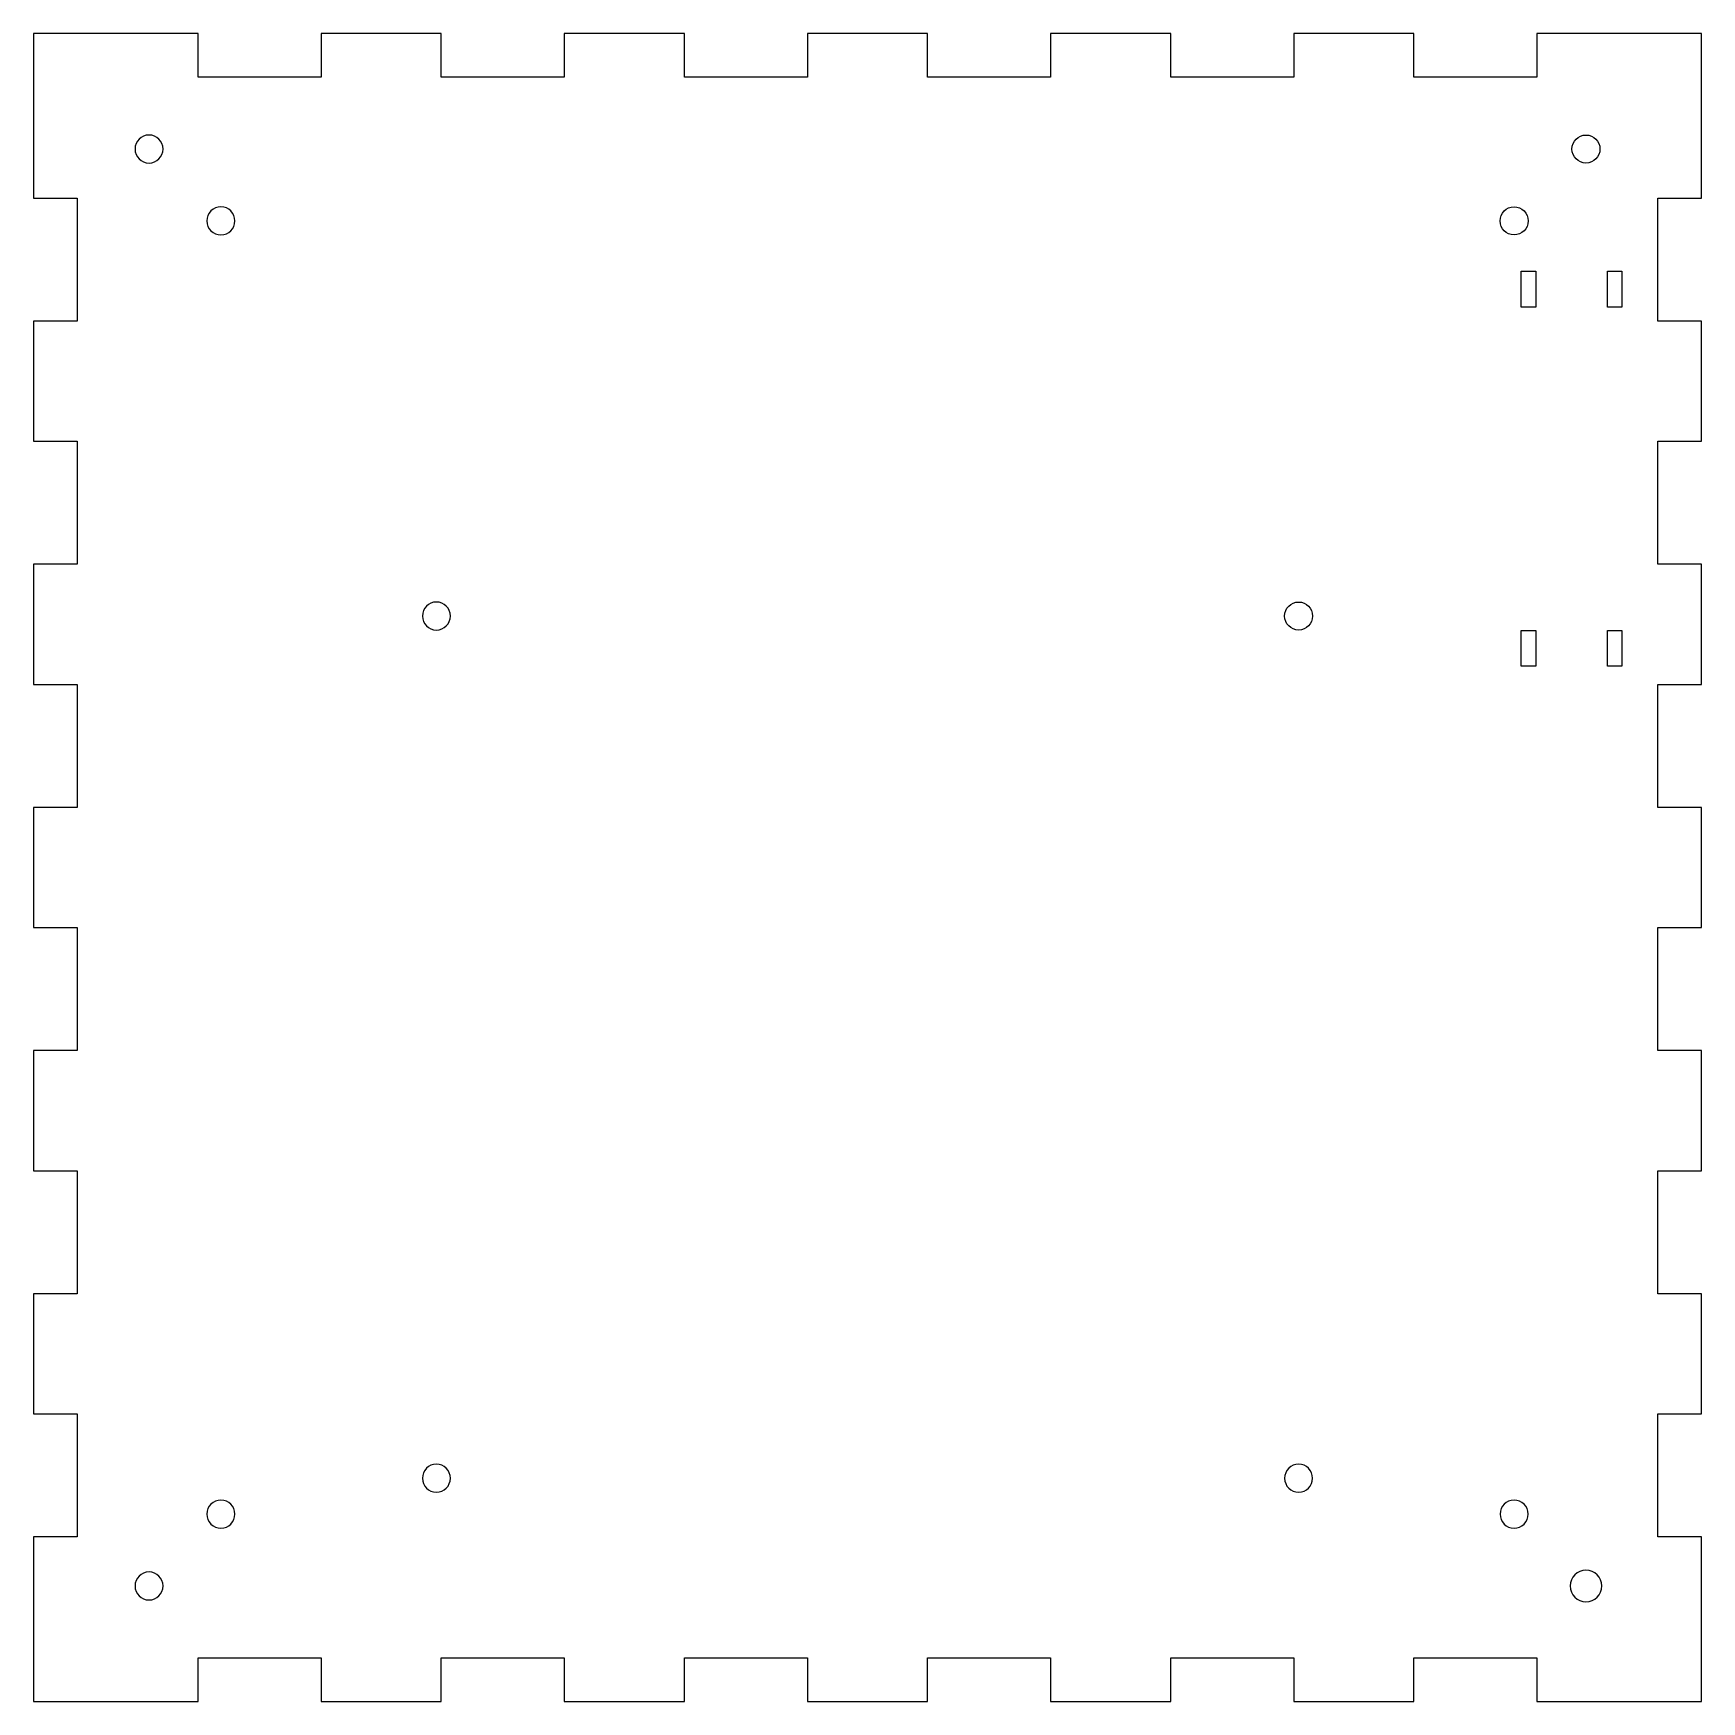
# Model space of a CAD drawing. Extents: x -116 to 116, y -116 to 116.
import ezdxf

# ---------------------------------------------------------------- set-up
doc = ezdxf.new("R2010")
doc.units = 0
doc.layers.get('0').update_dxf_attribs({"linetype": 'CONTINUOUS'})

msp = doc.modelspace()

# ---------------------------------------------------------------- linework, layer by layer
for points, knots in [([(93.1769, 116.0999), (93.1769, 116.0999), (116.0999, 116.0999), (116.0999, 116.0999), (116.0999, 116.0999), (116.0999, 116.0999), (116.0999, 93.1769), (116.0999, 93.1769), (116.0999, 93.1769), (116.0999, 93.1769), (109.9999, 93.1769), (109.9999, 93.1769), (109.9999, 93.1769), (109.9999, 93.1769), (109.9999, 76.0538), (109.9999, 76.0538), (109.9999, 76.0538), (109.9999, 76.0538), (116.0999, 76.0538), (116.0999, 76.0538), (116.0999, 76.0538), (116.0999, 76.0538), (116.0999, 59.3307), (116.0999, 59.3307), (116.0999, 59.3307), (116.0999, 59.3307), (109.9999, 59.3307), (109.9999, 59.3307), (109.9999, 59.3307), (109.9999, 59.3307), (109.9999, 42.2076), (109.9999, 42.2076), (109.9999, 42.2076), (109.9999, 42.2076), (116.0999, 42.2076), (116.0999, 42.2076), (116.0999, 42.2076), (116.0999, 42.2076), (116.0999, 25.4846), (116.0999, 25.4846), (116.0999, 25.4846), (116.0999, 25.4846), (109.9999, 25.4846), (109.9999, 25.4846), (109.9999, 25.4846), (109.9999, 25.4846), (109.9999, 8.3615), (109.9999, 8.3615), (109.9999, 8.3615), (109.9999, 8.3615), (116.0999, 8.3615), (116.0999, 8.3615), (116.0999, 8.3615), (116.0999, 8.3615), (116.0999, -8.3615), (116.0999, -8.3615), (116.0999, -8.3615), (116.0999, -8.3615), (109.9999, -8.3615), (109.9999, -8.3615), (109.9999, -8.3615), (109.9999, -8.3615), (109.9999, -25.4846), (109.9999, -25.4846), (109.9999, -25.4846), (109.9999, -25.4846), (116.0999, -25.4846), (116.0999, -25.4846), (116.0999, -25.4846), (116.0999, -25.4846), (116.0999, -42.2076), (116.0999, -42.2076), (116.0999, -42.2076), (116.0999, -42.2076), (109.9999, -42.2076), (109.9999, -42.2076), (109.9999, -42.2076), (109.9999, -42.2076), (109.9999, -59.3307), (109.9999, -59.3307), (109.9999, -59.3307), (109.9999, -59.3307), (116.0999, -59.3307), (116.0999, -59.3307), (116.0999, -59.3307), (116.0999, -59.3307), (116.0999, -76.0538), (116.0999, -76.0538), (116.0999, -76.0538), (116.0999, -76.0538), (109.9999, -76.0538), (109.9999, -76.0538), (109.9999, -76.0538), (109.9999, -76.0538), (109.9999, -93.1769), (109.9999, -93.1769), (109.9999, -93.1769), (109.9999, -93.1769), (116.0999, -93.1769), (116.0999, -93.1769), (116.0999, -93.1769), (116.0999, -93.1769), (116.0999, -116.1), (116.0999, -116.1), (116.0999, -116.1), (116.0999, -116.1), (93.1769, -116.1), (93.1769, -116.1), (93.1769, -116.1), (93.1769, -116.1), (93.1769, -110), (93.1769, -110), (93.1769, -110), (93.1769, -110), (76.0538, -110), (76.0538, -110), (76.0538, -110), (76.0538, -110), (76.0538, -116.1), (76.0538, -116.1), (76.0538, -116.1), (76.0538, -116.1), (59.3307, -116.1), (59.3307, -116.1), (59.3307, -116.1), (59.3307, -116.1), (59.3307, -110), (59.3307, -110), (59.3307, -110), (59.3307, -110), (42.2076, -110), (42.2076, -110), (42.2076, -110), (42.2076, -110), (42.2076, -116.1), (42.2076, -116.1), (42.2076, -116.1), (42.2076, -116.1), (25.4846, -116.1), (25.4846, -116.1), (25.4846, -116.1), (25.4846, -116.1), (25.4846, -110), (25.4846, -110), (25.4846, -110), (25.4846, -110), (8.3615, -110), (8.3615, -110), (8.3615, -110), (8.3615, -110), (8.3615, -116.1), (8.3615, -116.1), (8.3615, -116.1), (8.3615, -116.1), (-8.3615, -116.1), (-8.3615, -116.1), (-8.3615, -116.1), (-8.3615, -116.1), (-8.3615, -110), (-8.3615, -110), (-8.3615, -110), (-8.3615, -110), (-25.4846, -110), (-25.4846, -110), (-25.4846, -110), (-25.4846, -110), (-25.4846, -116.1), (-25.4846, -116.1), (-25.4846, -116.1), (-25.4846, -116.1), (-42.2076, -116.1), (-42.2076, -116.1), (-42.2076, -116.1), (-42.2076, -116.1), (-42.2076, -110), (-42.2076, -110), (-42.2076, -110), (-42.2076, -110), (-59.3307, -110), (-59.3307, -110), (-59.3307, -110), (-59.3307, -110), (-59.3307, -116.1), (-59.3307, -116.1), (-59.3307, -116.1), (-59.3307, -116.1), (-76.0538, -116.1), (-76.0538, -116.1), (-76.0538, -116.1), (-76.0538, -116.1), (-76.0538, -110), (-76.0538, -110), (-76.0538, -110), (-76.0538, -110), (-93.1769, -110), (-93.1769, -110), (-93.1769, -110), (-93.1769, -110), (-93.1769, -116.1), (-93.1769, -116.1), (-93.1769, -116.1), (-93.1769, -116.1), (-116.0999, -116.1), (-116.0999, -116.1), (-116.0999, -116.1), (-116.0999, -116.1), (-116.0999, -93.1769), (-116.0999, -93.1769), (-116.0999, -93.1769), (-116.0999, -93.1769), (-109.9999, -93.1769), (-109.9999, -93.1769), (-109.9999, -93.1769), (-109.9999, -93.1769), (-109.9999, -76.0538), (-109.9999, -76.0538), (-109.9999, -76.0538), (-109.9999, -76.0538), (-116.0999, -76.0538), (-116.0999, -76.0538), (-116.0999, -76.0538), (-116.0999, -76.0538), (-116.0999, -59.3307), (-116.0999, -59.3307), (-116.0999, -59.3307), (-116.0999, -59.3307), (-109.9999, -59.3307), (-109.9999, -59.3307), (-109.9999, -59.3307), (-109.9999, -59.3307), (-109.9999, -42.2076), (-109.9999, -42.2076), (-109.9999, -42.2076), (-109.9999, -42.2076), (-116.0999, -42.2076), (-116.0999, -42.2076), (-116.0999, -42.2076), (-116.0999, -42.2076), (-116.0999, -25.4846), (-116.0999, -25.4846), (-116.0999, -25.4846), (-116.0999, -25.4846), (-109.9999, -25.4846), (-109.9999, -25.4846), (-109.9999, -25.4846), (-109.9999, -25.4846), (-109.9999, -8.3615), (-109.9999, -8.3615), (-109.9999, -8.3615), (-109.9999, -8.3615), (-116.0999, -8.3615), (-116.0999, -8.3615), (-116.0999, -8.3615), (-116.0999, -8.3615), (-116.0999, 8.3615), (-116.0999, 8.3615), (-116.0999, 8.3615), (-116.0999, 8.3615), (-109.9999, 8.3615), (-109.9999, 8.3615), (-109.9999, 8.3615), (-109.9999, 8.3615), (-109.9999, 25.4846), (-109.9999, 25.4846), (-109.9999, 25.4846), (-109.9999, 25.4846), (-116.0999, 25.4846), (-116.0999, 25.4846), (-116.0999, 25.4846), (-116.0999, 25.4846), (-116.0999, 42.2076), (-116.0999, 42.2076), (-116.0999, 42.2076), (-116.0999, 42.2076), (-109.9999, 42.2076), (-109.9999, 42.2076), (-109.9999, 42.2076), (-109.9999, 42.2076), (-109.9999, 59.3307), (-109.9999, 59.3307), (-109.9999, 59.3307), (-109.9999, 59.3307), (-116.0999, 59.3307), (-116.0999, 59.3307), (-116.0999, 59.3307), (-116.0999, 59.3307), (-116.0999, 76.0538), (-116.0999, 76.0538), (-116.0999, 76.0538), (-116.0999, 76.0538), (-109.9999, 76.0538), (-109.9999, 76.0538), (-109.9999, 76.0538), (-109.9999, 76.0538), (-109.9999, 93.1769), (-109.9999, 93.1769), (-109.9999, 93.1769), (-109.9999, 93.1769), (-116.0999, 93.1769), (-116.0999, 93.1769), (-116.0999, 93.1769), (-116.0999, 93.1769), (-116.0999, 116.0999), (-116.0999, 116.0999), (-116.0999, 116.0999), (-116.0999, 116.0999), (-93.1769, 116.0999), (-93.1769, 116.0999), (-93.1769, 116.0999), (-93.1769, 116.0999), (-93.1769, 109.9999), (-93.1769, 109.9999), (-93.1769, 109.9999), (-93.1769, 109.9999), (-76.0538, 109.9999), (-76.0538, 109.9999), (-76.0538, 109.9999), (-76.0538, 109.9999), (-76.0538, 116.0999), (-76.0538, 116.0999), (-76.0538, 116.0999), (-76.0538, 116.0999), (-59.3307, 116.0999), (-59.3307, 116.0999), (-59.3307, 116.0999), (-59.3307, 116.0999), (-59.3307, 109.9999), (-59.3307, 109.9999), (-59.3307, 109.9999), (-59.3307, 109.9999), (-42.2076, 109.9999), (-42.2076, 109.9999), (-42.2076, 109.9999), (-42.2076, 109.9999), (-42.2076, 116.0999), (-42.2076, 116.0999), (-42.2076, 116.0999), (-42.2076, 116.0999), (-25.4846, 116.0999), (-25.4846, 116.0999), (-25.4846, 116.0999), (-25.4846, 116.0999), (-25.4846, 109.9999), (-25.4846, 109.9999), (-25.4846, 109.9999), (-25.4846, 109.9999), (-8.3615, 109.9999), (-8.3615, 109.9999), (-8.3615, 109.9999), (-8.3615, 109.9999), (-8.3615, 116.0999), (-8.3615, 116.0999), (-8.3615, 116.0999), (-8.3615, 116.0999), (8.3615, 116.0999), (8.3615, 116.0999), (8.3615, 116.0999), (8.3615, 116.0999), (8.3615, 109.9999), (8.3615, 109.9999), (8.3615, 109.9999), (8.3615, 109.9999), (25.4846, 109.9999), (25.4846, 109.9999), (25.4846, 109.9999), (25.4846, 109.9999), (25.4846, 116.0999), (25.4846, 116.0999), (25.4846, 116.0999), (25.4846, 116.0999), (42.2076, 116.0999), (42.2076, 116.0999), (42.2076, 116.0999), (42.2076, 116.0999), (42.2076, 109.9999), (42.2076, 109.9999), (42.2076, 109.9999), (42.2076, 109.9999), (59.3307, 109.9999), (59.3307, 109.9999), (59.3307, 109.9999), (59.3307, 109.9999), (59.3307, 116.0999), (59.3307, 116.0999), (59.3307, 116.0999), (59.3307, 116.0999), (76.0538, 116.0999), (76.0538, 116.0999), (76.0538, 116.0999), (76.0538, 116.0999), (76.0538, 109.9999), (76.0538, 109.9999), (76.0538, 109.9999), (76.0538, 109.9999), (93.1769, 109.9999), (93.1769, 109.9999), (93.1769, 109.9999), (93.1769, 109.9999), (93.1769, 116.0999), (93.1769, 116.0999)], [0, 0, 0, 0, 0.00990099, 0.00990099, 0.00990099, 0.00990099, 0.01980198, 0.01980198, 0.01980198, 0.01980198, 0.02970297, 0.02970297, 0.02970297, 0.02970297, 0.03960396, 0.03960396, 0.03960396, 0.03960396, 0.04950495, 0.04950495, 0.04950495, 0.04950495, 0.05940594, 0.05940594, 0.05940594, 0.05940594, 0.06930693, 0.06930693, 0.06930693, 0.06930693, 0.07920792, 0.07920792, 0.07920792, 0.07920792, 0.08910891, 0.08910891, 0.08910891, 0.08910891, 0.0990099, 0.0990099, 0.0990099, 0.0990099, 0.10891089, 0.10891089, 0.10891089, 0.10891089, 0.11881188, 0.11881188, 0.11881188, 0.11881188, 0.12871287, 0.12871287, 0.12871287, 0.12871287, 0.13861386, 0.13861386, 0.13861386, 0.13861386, 0.14851485, 0.14851485, 0.14851485, 0.14851485, 0.15841584, 0.15841584, 0.15841584, 0.15841584, 0.16831683, 0.16831683, 0.16831683, 0.16831683, 0.17821782, 0.17821782, 0.17821782, 0.17821782, 0.18811881, 0.18811881, 0.18811881, 0.18811881, 0.1980198, 0.1980198, 0.1980198, 0.1980198, 0.20792079, 0.20792079, 0.20792079, 0.20792079, 0.21782178, 0.21782178, 0.21782178, 0.21782178, 0.22772277, 0.22772277, 0.22772277, 0.22772277, 0.23762376, 0.23762376, 0.23762376, 0.23762376, 0.24752475, 0.24752475, 0.24752475, 0.24752475, 0.25742574, 0.25742574, 0.25742574, 0.25742574, 0.26732673, 0.26732673, 0.26732673, 0.26732673, 0.27722772, 0.27722772, 0.27722772, 0.27722772, 0.28712871, 0.28712871, 0.28712871, 0.28712871, 0.2970297, 0.2970297, 0.2970297, 0.2970297, 0.30693069, 0.30693069, 0.30693069, 0.30693069, 0.31683168, 0.31683168, 0.31683168, 0.31683168, 0.32673267, 0.32673267, 0.32673267, 0.32673267, 0.33663366, 0.33663366, 0.33663366, 0.33663366, 0.34653465, 0.34653465, 0.34653465, 0.34653465, 0.35643564, 0.35643564, 0.35643564, 0.35643564, 0.36633663, 0.36633663, 0.36633663, 0.36633663, 0.37623762, 0.37623762, 0.37623762, 0.37623762, 0.38613861, 0.38613861, 0.38613861, 0.38613861, 0.3960396, 0.3960396, 0.3960396, 0.3960396, 0.40594059, 0.40594059, 0.40594059, 0.40594059, 0.41584158, 0.41584158, 0.41584158, 0.41584158, 0.42574257, 0.42574257, 0.42574257, 0.42574257, 0.43564356, 0.43564356, 0.43564356, 0.43564356, 0.44554455, 0.44554455, 0.44554455, 0.44554455, 0.45544554, 0.45544554, 0.45544554, 0.45544554, 0.46534653, 0.46534653, 0.46534653, 0.46534653, 0.47524752, 0.47524752, 0.47524752, 0.47524752, 0.48514851, 0.48514851, 0.48514851, 0.48514851, 0.4950495, 0.4950495, 0.4950495, 0.4950495, 0.5049505, 0.5049505, 0.5049505, 0.5049505, 0.51485149, 0.51485149, 0.51485149, 0.51485149, 0.52475248, 0.52475248, 0.52475248, 0.52475248, 0.53465347, 0.53465347, 0.53465347, 0.53465347, 0.54455446, 0.54455446, 0.54455446, 0.54455446, 0.55445545, 0.55445545, 0.55445545, 0.55445545, 0.56435644, 0.56435644, 0.56435644, 0.56435644, 0.57425743, 0.57425743, 0.57425743, 0.57425743, 0.58415842, 0.58415842, 0.58415842, 0.58415842, 0.59405941, 0.59405941, 0.59405941, 0.59405941, 0.6039604, 0.6039604, 0.6039604, 0.6039604, 0.61386139, 0.61386139, 0.61386139, 0.61386139, 0.62376238, 0.62376238, 0.62376238, 0.62376238, 0.63366337, 0.63366337, 0.63366337, 0.63366337, 0.64356436, 0.64356436, 0.64356436, 0.64356436, 0.65346535, 0.65346535, 0.65346535, 0.65346535, 0.66336634, 0.66336634, 0.66336634, 0.66336634, 0.67326733, 0.67326733, 0.67326733, 0.67326733, 0.68316832, 0.68316832, 0.68316832, 0.68316832, 0.69306931, 0.69306931, 0.69306931, 0.69306931, 0.7029703, 0.7029703, 0.7029703, 0.7029703, 0.71287129, 0.71287129, 0.71287129, 0.71287129, 0.72277228, 0.72277228, 0.72277228, 0.72277228, 0.73267327, 0.73267327, 0.73267327, 0.73267327, 0.74257426, 0.74257426, 0.74257426, 0.74257426, 0.75247525, 0.75247525, 0.75247525, 0.75247525, 0.76237624, 0.76237624, 0.76237624, 0.76237624, 0.77227723, 0.77227723, 0.77227723, 0.77227723, 0.78217822, 0.78217822, 0.78217822, 0.78217822, 0.79207921, 0.79207921, 0.79207921, 0.79207921, 0.8019802, 0.8019802, 0.8019802, 0.8019802, 0.81188119, 0.81188119, 0.81188119, 0.81188119, 0.82178218, 0.82178218, 0.82178218, 0.82178218, 0.83168317, 0.83168317, 0.83168317, 0.83168317, 0.84158416, 0.84158416, 0.84158416, 0.84158416, 0.85148515, 0.85148515, 0.85148515, 0.85148515, 0.86138614, 0.86138614, 0.86138614, 0.86138614, 0.87128713, 0.87128713, 0.87128713, 0.87128713, 0.88118812, 0.88118812, 0.88118812, 0.88118812, 0.89108911, 0.89108911, 0.89108911, 0.89108911, 0.9009901, 0.9009901, 0.9009901, 0.9009901, 0.91089109, 0.91089109, 0.91089109, 0.91089109, 0.92079208, 0.92079208, 0.92079208, 0.92079208, 0.93069307, 0.93069307, 0.93069307, 0.93069307, 0.94059406, 0.94059406, 0.94059406, 0.94059406, 0.95049505, 0.95049505, 0.95049505, 0.95049505, 0.96039604, 0.96039604, 0.96039604, 0.96039604, 0.97029703, 0.97029703, 0.97029703, 0.97029703, 0.98019802, 0.98019802, 0.98019802, 0.98019802, 1, 1, 1, 1]), ([(-98.0499, 99.9999), (-98.0499, 101.0769), (-98.923, 101.9499), (-99.9999, 101.9499), (-99.9999, 101.9499), (-101.0769, 101.95), (-101.9499, 101.0769), (-101.9499, 100), (-101.9499, 100), (-101.95, 98.923), (-101.0769, 98.05), (-100, 98.05), (-100, 98.05), (-98.923, 98.0499), (-98.05, 98.923), (-98.05, 99.9999)], [0, 0, 0, 0, 0.2, 0.2, 0.2, 0.2, 0.4, 0.4, 0.4, 0.4, 0.6, 0.6, 0.6, 0.6, 1, 1, 1, 1]), ([(101.9499, 99.9999), (101.9499, 101.0769), (101.0769, 101.9499), (100, 101.9499), (100, 101.9499), (98.923, 101.95), (98.05, 101.0769), (98.05, 100), (98.05, 100), (98.0499, 98.923), (98.923, 98.05), (99.9999, 98.05), (99.9999, 98.05), (101.0769, 98.0499), (101.9499, 98.923), (101.9499, 99.9999)], [0, 0, 0, 0, 0.2, 0.2, 0.2, 0.2, 0.4, 0.4, 0.4, 0.4, 0.6, 0.6, 0.6, 0.6, 1, 1, 1, 1]), ([(-88.0499, 89.9999), (-88.0499, 91.0769), (-88.923, 91.9499), (-89.9999, 91.9499), (-89.9999, 91.9499), (-91.0769, 91.95), (-91.9499, 91.0769), (-91.9499, 90), (-91.9499, 90), (-91.95, 88.923), (-91.0769, 88.05), (-90, 88.05), (-90, 88.05), (-88.923, 88.0499), (-88.05, 88.923), (-88.05, 89.9999)], [0, 0, 0, 0, 0.2, 0.2, 0.2, 0.2, 0.4, 0.4, 0.4, 0.4, 0.6, 0.6, 0.6, 0.6, 1, 1, 1, 1]), ([(91.9499, 89.9999), (91.9499, 91.0769), (91.0769, 91.9499), (90, 91.9499), (90, 91.9499), (88.923, 91.95), (88.05, 91.0769), (88.05, 90), (88.05, 90), (88.0499, 88.923), (88.923, 88.05), (89.9999, 88.05), (89.9999, 88.05), (91.0769, 88.0499), (91.9499, 88.923), (91.9499, 89.9999)], [0, 0, 0, 0, 0.2, 0.2, 0.2, 0.2, 0.4, 0.4, 0.4, 0.4, 0.6, 0.6, 0.6, 0.6, 1, 1, 1, 1]), ([(90.9999, 77.9999), (90.9999, 77.9999), (92.9999, 77.9999), (92.9999, 77.9999), (92.9999, 77.9999), (92.9999, 77.9999), (92.9999, 82.9999), (92.9999, 82.9999), (92.9999, 82.9999), (92.9999, 82.9999), (90.9999, 82.9999), (90.9999, 82.9999), (90.9999, 82.9999), (90.9999, 82.9999), (90.9999, 77.9999), (90.9999, 77.9999)], [0, 0, 0, 0, 0.2, 0.2, 0.2, 0.2, 0.4, 0.4, 0.4, 0.4, 0.6, 0.6, 0.6, 0.6, 1, 1, 1, 1]), ([(102.9999, 77.9999), (102.9999, 77.9999), (104.9999, 77.9999), (104.9999, 77.9999), (104.9999, 77.9999), (104.9999, 77.9999), (104.9999, 82.9999), (104.9999, 82.9999), (104.9999, 82.9999), (104.9999, 82.9999), (102.9999, 82.9999), (102.9999, 82.9999), (102.9999, 82.9999), (102.9999, 82.9999), (102.9999, 77.9999), (102.9999, 77.9999)], [0, 0, 0, 0, 0.2, 0.2, 0.2, 0.2, 0.4, 0.4, 0.4, 0.4, 0.6, 0.6, 0.6, 0.6, 1, 1, 1, 1]), ([(-58.0499, 35), (-58.0499, 36.0769), (-58.923, 36.9499), (-59.9999, 36.9499), (-59.9999, 36.9499), (-61.0769, 36.95), (-61.9499, 36.0769), (-61.9499, 35), (-61.9499, 35), (-61.95, 33.923), (-61.0769, 33.05), (-60, 33.05), (-60, 33.05), (-58.923, 33.0499), (-58.05, 33.923), (-58.05, 34.9999)], [0, 0, 0, 0, 0.2, 0.2, 0.2, 0.2, 0.4, 0.4, 0.4, 0.4, 0.6, 0.6, 0.6, 0.6, 1, 1, 1, 1]), ([(61.9499, 34.9999), (61.9499, 36.0769), (61.0769, 36.9499), (60, 36.9499), (60, 36.9499), (58.923, 36.95), (58.05, 36.0769), (58.05, 35), (58.05, 35), (58.0499, 33.923), (58.923, 33.05), (59.9999, 33.05), (59.9999, 33.05), (61.0769, 33.0499), (61.9499, 33.923), (61.9499, 34.9999)], [0, 0, 0, 0, 0.2, 0.2, 0.2, 0.2, 0.4, 0.4, 0.4, 0.4, 0.6, 0.6, 0.6, 0.6, 1, 1, 1, 1]), ([(90.9999, 27.9999), (90.9999, 27.9999), (92.9999, 27.9999), (92.9999, 27.9999), (92.9999, 27.9999), (92.9999, 27.9999), (92.9999, 32.9999), (92.9999, 32.9999), (92.9999, 32.9999), (92.9999, 32.9999), (90.9999, 32.9999), (90.9999, 32.9999), (90.9999, 32.9999), (90.9999, 32.9999), (90.9999, 27.9999), (90.9999, 27.9999)], [0, 0, 0, 0, 0.2, 0.2, 0.2, 0.2, 0.4, 0.4, 0.4, 0.4, 0.6, 0.6, 0.6, 0.6, 1, 1, 1, 1]), ([(102.9999, 27.9999), (102.9999, 27.9999), (104.9999, 27.9999), (104.9999, 27.9999), (104.9999, 27.9999), (104.9999, 27.9999), (104.9999, 32.9999), (104.9999, 32.9999), (104.9999, 32.9999), (104.9999, 32.9999), (102.9999, 32.9999), (102.9999, 32.9999), (102.9999, 32.9999), (102.9999, 32.9999), (102.9999, 27.9999), (102.9999, 27.9999)], [0, 0, 0, 0, 0.2, 0.2, 0.2, 0.2, 0.4, 0.4, 0.4, 0.4, 0.6, 0.6, 0.6, 0.6, 1, 1, 1, 1]), ([(-58.0499, -84.9999), (-58.0499, -83.923), (-58.923, -83.05), (-59.9999, -83.05), (-59.9999, -83.05), (-61.0769, -83.0499), (-61.9499, -83.923), (-61.9499, -84.9999), (-61.9499, -84.9999), (-61.95, -86.0769), (-61.0769, -86.9499), (-60, -86.9499), (-60, -86.9499), (-58.923, -86.95), (-58.05, -86.0769), (-58.05, -85)], [0, 0, 0, 0, 0.2, 0.2, 0.2, 0.2, 0.4, 0.4, 0.4, 0.4, 0.6, 0.6, 0.6, 0.6, 1, 1, 1, 1]), ([(61.9499, -84.9999), (61.9499, -83.923), (61.0769, -83.05), (60, -83.05), (60, -83.05), (58.923, -83.0499), (58.05, -83.923), (58.05, -84.9999), (58.05, -84.9999), (58.0499, -86.0769), (58.923, -86.9499), (59.9999, -86.9499), (59.9999, -86.9499), (61.0769, -86.95), (61.9499, -86.0769), (61.9499, -85)], [0, 0, 0, 0, 0.2, 0.2, 0.2, 0.2, 0.4, 0.4, 0.4, 0.4, 0.6, 0.6, 0.6, 0.6, 1, 1, 1, 1]), ([(-88.0499, -89.9999), (-88.0499, -88.923), (-88.923, -88.05), (-89.9999, -88.05), (-89.9999, -88.05), (-91.0769, -88.0499), (-91.9499, -88.923), (-91.9499, -89.9999), (-91.9499, -89.9999), (-91.95, -91.0769), (-91.0769, -91.9499), (-90, -91.9499), (-90, -91.9499), (-88.923, -91.95), (-88.05, -91.0769), (-88.05, -90)], [0, 0, 0, 0, 0.2, 0.2, 0.2, 0.2, 0.4, 0.4, 0.4, 0.4, 0.6, 0.6, 0.6, 0.6, 1, 1, 1, 1]), ([(91.9499, -89.9999), (91.9499, -88.923), (91.0769, -88.05), (90, -88.05), (90, -88.05), (88.923, -88.0499), (88.05, -88.923), (88.05, -89.9999), (88.05, -89.9999), (88.0499, -91.0769), (88.923, -91.9499), (89.9999, -91.9499), (89.9999, -91.9499), (91.0769, -91.95), (91.9499, -91.0769), (91.9499, -90)], [0, 0, 0, 0, 0.2, 0.2, 0.2, 0.2, 0.4, 0.4, 0.4, 0.4, 0.6, 0.6, 0.6, 0.6, 1, 1, 1, 1]), ([(-98.0499, -99.9999), (-98.0499, -98.923), (-98.923, -98.05), (-99.9999, -98.05), (-99.9999, -98.05), (-101.0769, -98.0499), (-101.9499, -98.923), (-101.9499, -99.9999), (-101.9499, -99.9999), (-101.95, -101.0769), (-101.0769, -101.9499), (-100, -101.9499), (-100, -101.9499), (-98.923, -101.95), (-98.05, -101.0769), (-98.05, -100)], [0, 0, 0, 0, 0.2, 0.2, 0.2, 0.2, 0.4, 0.4, 0.4, 0.4, 0.6, 0.6, 0.6, 0.6, 1, 1, 1, 1]), ([(102.1902, -99.9999), (102.1902, -98.7903), (101.2096, -97.8097), (100, -97.8097), (100, -97.8097), (98.7903, -97.8097), (97.8097, -98.7903), (97.8097, -99.9999), (97.8097, -99.9999), (97.8097, -101.2096), (98.7903, -102.1902), (99.9999, -102.1902), (99.9999, -102.1902), (101.2096, -102.1902), (102.1902, -101.2096), (102.1902, -100)], [0, 0, 0, 0, 0.2, 0.2, 0.2, 0.2, 0.4, 0.4, 0.4, 0.4, 0.6, 0.6, 0.6, 0.6, 1, 1, 1, 1])]:
    msp.add_open_spline(points, degree=3, knots=knots)

doc.saveas('drawing.dxf')
